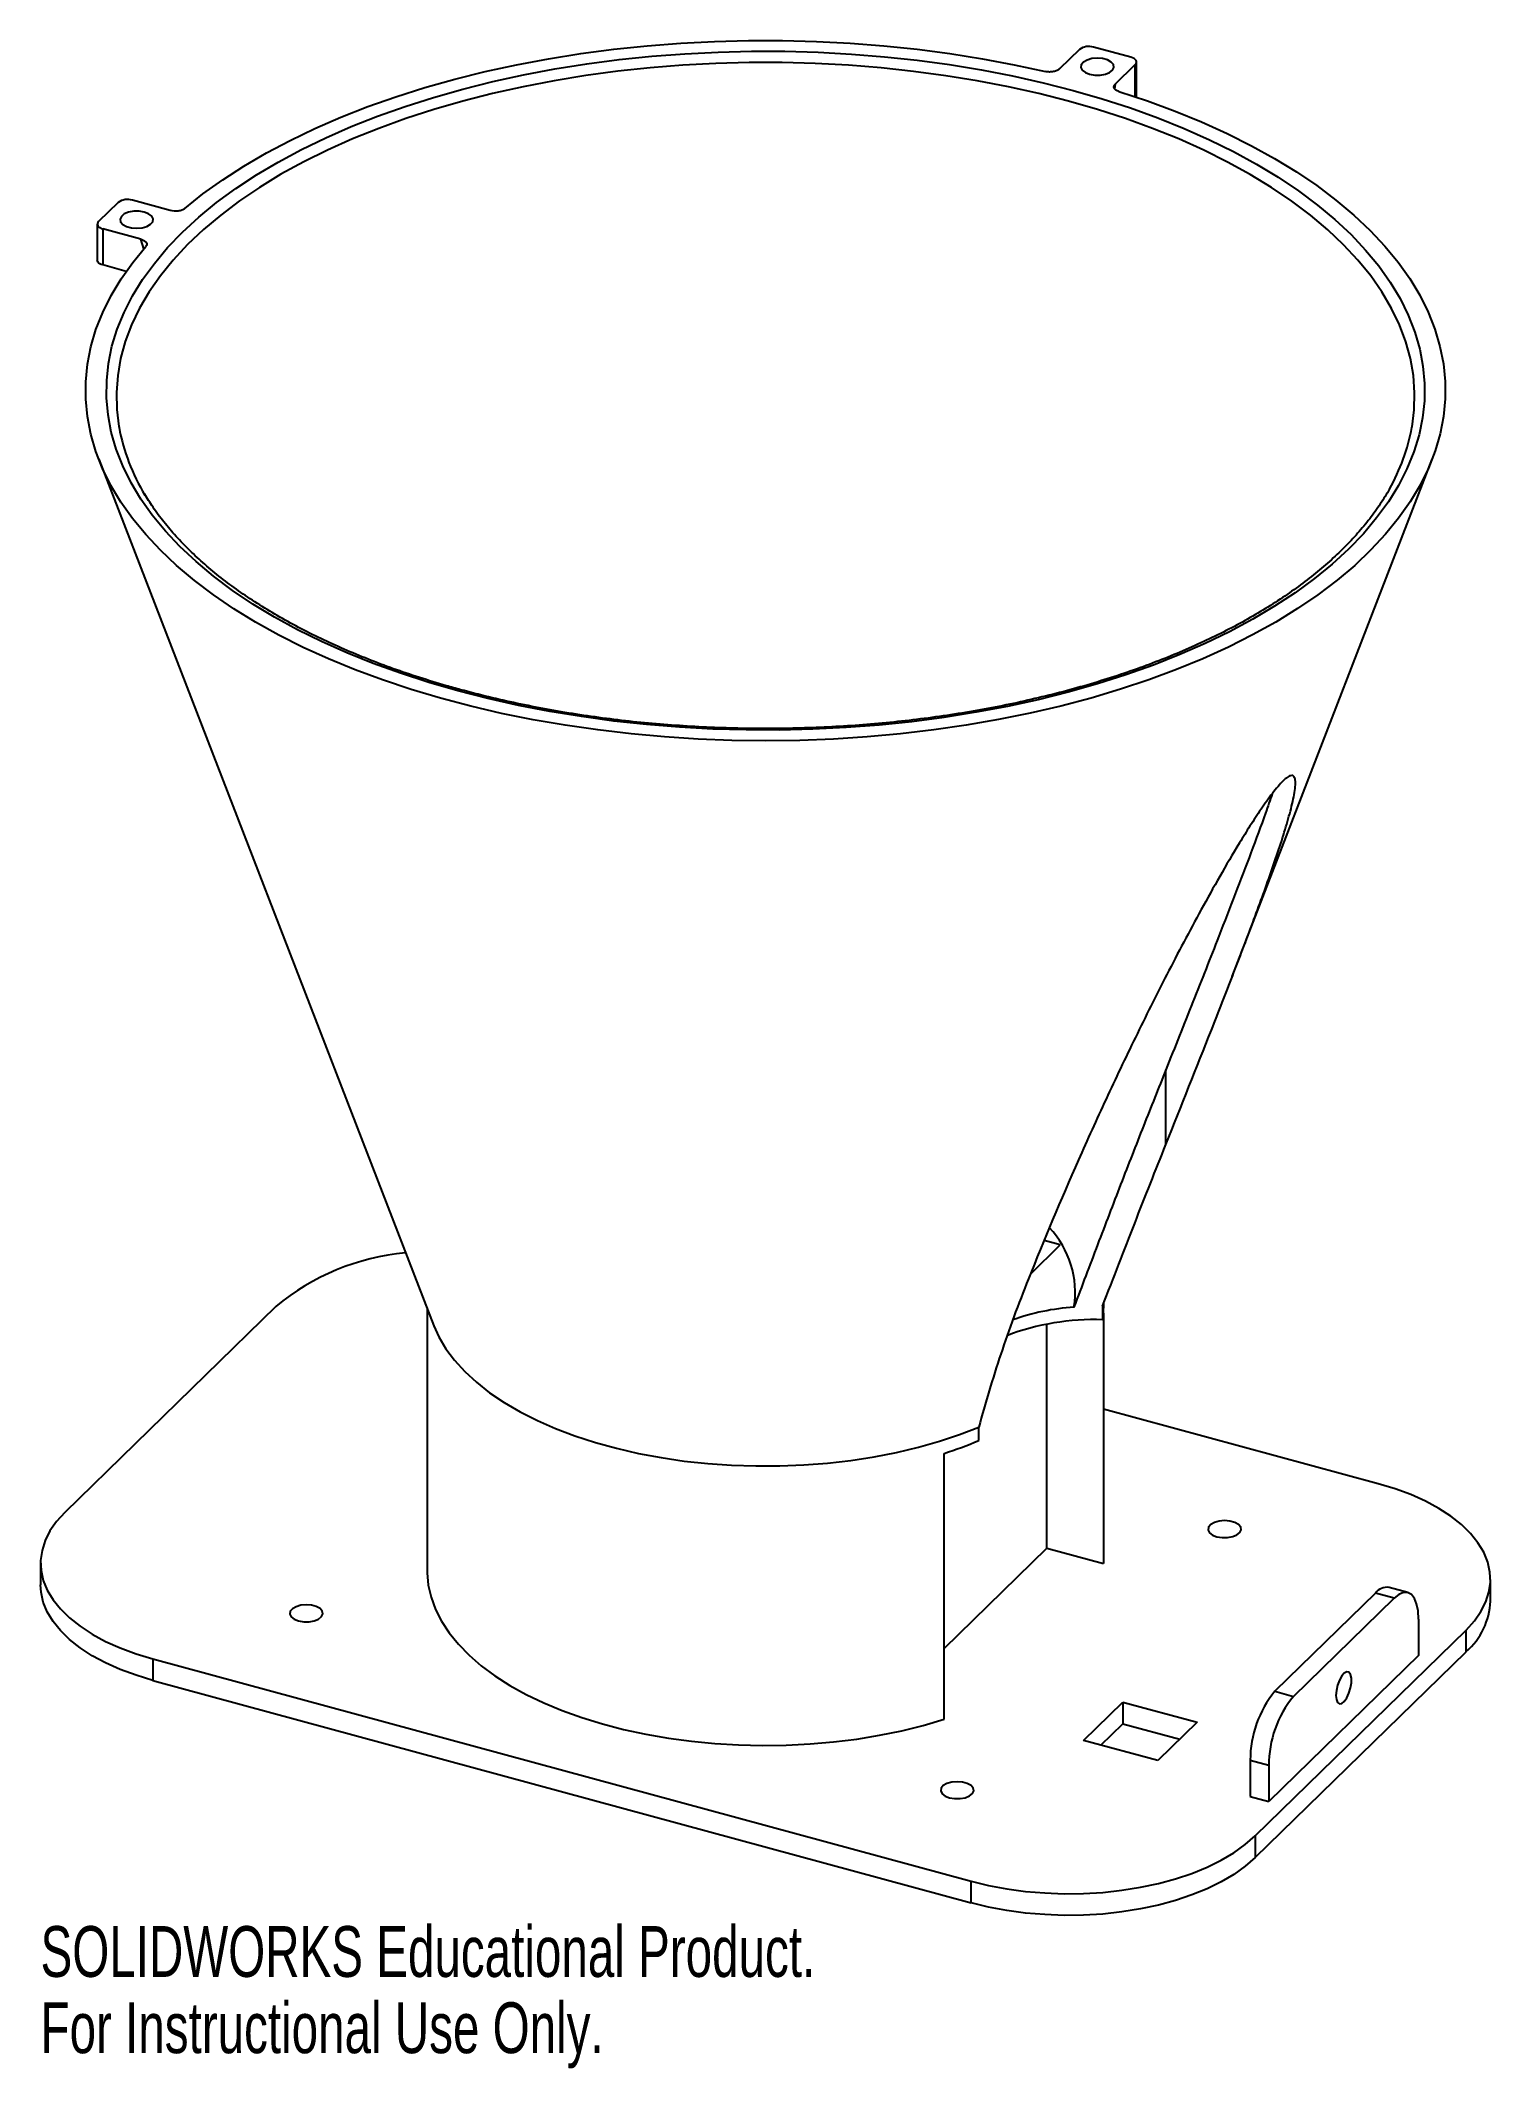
# Paper-space layout '_Trimetric' of a CAD drawing. Header units: millimetres. Extents: x 7 to 145, y -42 to 151.
import ezdxf

# ---------------------------------------------------------------- set-up
doc = ezdxf.new("R2010")
doc.units = ezdxf.units.MM
doc.styles.add('SLDTEXTSTYLE0', font='TXT', dxfattribs={"width": 0.7})

psp = doc.layouts.new('_Trimetric')

# ---------------------------------------------------------------- linework, layer by layer
at = {"color": 7, "linetype": 'Continuous', "lineweight": 25}
for p, q in [((110.72, 149.57), (107.18, 150.54)), ((105.83, 150.32), (103.93, 148.47)), ((109.24, 147.02), (111.14, 148.88)), ((111.14, 145.82), (111.14, 148.88)), ((111.25, 145.78), (111.25, 149.12)), ((109.24, 147.02), (109.17, 146.58)), ((14.41, 135.76), (12.54, 133.94)), ((19.36, 135), (15.76, 135.98)), ((12.42, 133.7), (12.42, 130.27)), ((16.56, 132.27), (12.96, 133.24)), ((12.96, 133.24), (12.96, 129.82)), ((16.84, 131.34), (16.56, 132.27)), ((15.17, 129.21), (12.96, 129.82)), ((12.55, 111.36), (44.42, 28.91)), ((120.36, 62.13), (139.39, 111.36)), ((114.05, 46.16), (114.05, 53.28)), ((104.01, 36.61), (102.48, 37.03)), ((101.16, 33.83), (104.01, 36.61)), ((108.14, 30.86), (108.14, 31.07)), ((29.4, 30.75), (9.33, 11.17)), ((43.8, 30.52), (43.8, 5.58)), ((102.72, 7.77), (102.72, 29.07)), ((108.03, 30.78), (108.03, 29.5)), ((108.11, 30.14), (108.11, 6.3)), ((96.26, 18), (96.26, 19.29)), ((134.25, 13.9), (108.11, 21.01)), ((92.95, -8.5), (92.95, 16.79)), ((92.95, -1.77), (102.72, 7.77)), ((102.72, 7.77), (108.11, 6.3)), ((7.02, 6.36), (7.02, 4.3)), ((137.06, 3.55), (135.29, 4.03)), ((144.92, 2.74), (144.92, 4.79)), ((133.98, 3.5), (124.41, -5.84)), ((126.18, -6.32), (135.75, 3.01)), ((135.75, 3.01), (133.98, 3.5)), ((138.08, 1.01), (138.08, -2.42)), ((122.54, -19.6), (142.61, -0.01)), ((142.61, -2.07), (142.61, -0.01)), ((17.69, -2.75), (95.52, -23.9)), ((17.69, -2.75), (17.69, -4.81)), ((122.54, -21.66), (142.61, -2.07)), ((138.08, -2.42), (123.85, -16.32)), ((17.69, -4.81), (95.52, -25.96)), ((106.22, -10.51), (109.96, -6.86)), ((109.96, -6.86), (117.03, -8.79)), ((109.96, -6.86), (109.96, -8.92)), ((124.41, -5.84), (126.18, -6.32)), ((107.87, -10.95), (109.96, -8.92)), ((109.96, -8.92), (115.38, -10.39)), ((117.03, -8.79), (113.3, -12.43)), ((113.3, -12.43), (106.22, -10.51)), ((123.85, -12.89), (122.08, -12.41)), ((122.08, -12.41), (122.08, -15.83)), ((123.85, -12.89), (123.85, -16.32)), ((122.08, -15.83), (123.85, -16.32)), ((122.54, -19.6), (122.54, -21.66)), ((95.52, -25.96), (95.52, -23.9))]:
    psp.add_line(p, q, dxfattribs=at)
at = {"color": 7, "linetype": 'Continuous', "lineweight": 25, "flags": 128}
for points in [[(20.73, 135.18), (22.47, 136.58), (24.35, 137.93), (26.36, 139.23), (28.5, 140.48), (30.75, 141.67), (33.11, 142.81), (35.58, 143.88), (38.16, 144.88), (40.82, 145.82), (43.58, 146.69), (46.41, 147.49), (49.32, 148.21), (52.3, 148.86), (55.33, 149.43), (58.42, 149.92), (61.55, 150.33), (64.71, 150.66), (67.91, 150.91), (71.12, 151.08), (74.35, 151.16), (77.58, 151.16), (80.81, 151.08), (84.02, 150.91), (87.21, 150.66), (90.38, 150.33), (93.51, 149.92), (96.6, 149.43), (99.63, 148.86), (102.61, 148.21)], [(46.71, 89.31), (43.94, 90.11), (41.25, 90.98), (38.65, 91.92), (36.15, 92.93), (33.75, 94), (31.46, 95.13), (29.28, 96.32), (27.22, 97.57), (25.28, 98.86), (23.48, 100.21), (21.81, 101.6), (20.28, 103.04), (18.9, 104.51), (17.65, 106.01), (16.56, 107.55), (15.63, 109.11), (14.84, 110.7), (14.22, 112.3), (13.75, 113.92), (13.44, 115.55), (13.29, 117.18), (13.31, 118.82), (13.48, 120.45), (13.81, 122.08), (14.31, 123.7), (14.96, 125.3), (15.77, 126.88), (16.73, 128.44), (17.85, 129.97), (19.11, 131.47), (20.52, 132.94), (22.08, 134.36), (23.77, 135.75), (25.59, 137.09), (27.55, 138.38), (29.63, 139.61), (31.83, 140.79), (34.14, 141.92), (36.56, 142.98), (39.08, 143.97), (41.69, 144.9), (44.39, 145.76), (47.18, 146.55), (50.03, 147.26), (52.96, 147.9), (55.94, 148.46), (58.98, 148.95), (62.05, 149.35), (65.17, 149.67), (68.31, 149.91), (71.47, 150.07), (74.64, 150.15), (77.82, 150.14), (80.99, 150.05), (84.15, 149.88), (87.29, 149.62), (90.4, 149.29), (93.47, 148.87), (96.5, 148.38), (99.47, 147.8), (102.38, 147.15), (105.23, 146.42), (108, 145.62), (110.69, 144.75), (113.29, 143.81), (115.79, 142.81), (118.19, 141.73), (120.49, 140.6), (122.66, 139.41), (124.72, 138.17), (126.66, 136.87), (128.46, 135.52), (130.13, 134.13), (131.66, 132.7), (133.05, 131.22), (134.29, 129.72), (135.38, 128.18), (136.32, 126.62), (137.1, 125.03), (137.72, 123.43), (138.19, 121.81), (138.5, 120.18), (138.65, 118.55), (138.64, 116.91), (138.46, 115.28), (138.13, 113.65), (137.63, 112.04), (136.98, 110.44), (136.17, 108.85), (135.21, 107.3), (134.09, 105.76), (132.83, 104.26), (131.42, 102.8), (129.86, 101.37), (128.17, 99.99), (126.35, 98.65), (124.39, 97.36), (122.31, 96.12), (120.11, 94.94), (117.8, 93.82), (115.38, 92.76), (112.87, 91.76), (110.25, 90.83), (107.55, 89.97), (104.76, 89.18), (101.91, 88.47), (98.98, 87.83), (96, 87.27), (92.96, 86.79), (89.89, 86.38), (86.77, 86.06), (83.63, 85.82), (80.47, 85.66), (77.3, 85.58), (74.12, 85.59), (70.95, 85.68), (67.79, 85.85), (64.65, 86.11), (61.54, 86.44), (58.47, 86.86), (55.45, 87.36), (52.47, 87.93), (49.56, 88.58), (46.71, 89.31)], [(104.78, 145.4), (101.96, 146.12), (99.07, 146.76), (96.11, 147.33), (93.11, 147.82), (90.05, 148.23), (86.97, 148.56), (83.85, 148.81), (80.71, 148.98), (77.56, 149.06), (74.41, 149.06), (71.26, 148.98), (68.12, 148.82), (65.01, 148.57), (61.92, 148.24), (58.87, 147.83), (55.86, 147.34), (52.91, 146.77), (50.01, 146.13), (47.19, 145.41), (44.43, 144.61), (41.76, 143.75), (39.18, 142.81), (36.7, 141.81), (34.32, 140.75), (32.05, 139.62), (29.89, 138.44), (27.85, 137.2), (25.94, 135.91), (24.16, 134.57), (22.51, 133.18), (21, 131.75), (19.64, 130.29), (18.42, 128.79), (17.35, 127.26), (16.44, 125.71), (15.68, 124.13), (15.08, 122.54), (14.64, 120.93), (14.36, 119.31), (14.24, 117.69), (14.27, 116.06), (14.47, 114.44), (14.49, 114.37)], [(106.8, 147.96), (107.29, 147.87), (107.81, 147.87), (108.3, 147.96), (108.7, 148.13), (108.98, 148.35), (109.1, 148.61), (109.06, 148.88), (108.84, 149.12), (108.49, 149.32), (108.03, 149.44), (107.52, 149.48), (107.01, 149.44), (106.55, 149.31), (106.21, 149.11), (106, 148.86), (105.97, 148.6), (106.1, 148.34), (106.39, 148.12), (106.8, 147.96)], [(111.14, 148.88), (111.21, 148.97), (111.25, 149.07), (111.25, 149.17), (111.21, 149.27), (111.13, 149.36), (111.02, 149.45), (110.88, 149.52), (110.72, 149.57)], [(109.58, 146.32), (112.29, 145.42), (114.92, 144.45), (117.44, 143.42), (119.87, 142.32), (122.18, 141.16), (124.38, 139.95), (126.46, 138.68), (128.41, 137.36), (130.23, 135.98), (131.92, 134.57), (133.47, 133.11), (134.87, 131.61), (136.13, 130.08), (137.24, 128.52), (138.19, 126.94), (138.99, 125.33), (139.64, 123.7), (140.12, 122.06), (140.45, 120.4), (140.61, 118.74), (140.62, 117.08), (140.46, 115.42), (140.14, 113.77), (139.67, 112.13), (139.03, 110.5), (138.24, 108.89), (137.29, 107.3), (136.19, 105.73), (134.94, 104.2), (133.55, 102.71), (132.01, 101.25), (130.33, 99.83), (128.51, 98.45), (126.57, 97.13), (124.5, 95.85), (122.3, 94.63), (120, 93.47), (117.58, 92.37), (115.06, 91.33), (112.44, 90.36), (109.73, 89.46), (106.94, 88.63), (104.07, 87.87), (101.13, 87.19), (98.13, 86.58), (95.07, 86.05), (91.97, 85.6), (88.82, 85.23), (85.64, 84.94), (82.44, 84.73), (79.23, 84.6), (76, 84.56), (72.78, 84.6), (69.56, 84.73), (66.36, 84.93), (63.18, 85.22), (60.03, 85.59), (56.93, 86.04), (53.87, 86.57), (50.87, 87.17), (47.93, 87.86), (45.05, 88.61), (42.26, 89.44), (39.55, 90.35), (36.93, 91.32), (34.41, 92.35), (31.99, 93.45), (29.68, 94.61), (27.48, 95.83), (25.41, 97.1), (23.46, 98.43), (21.65, 99.8), (19.96, 101.22), (18.42, 102.68), (17.02, 104.17), (15.77, 105.71), (14.67, 107.27), (13.72, 108.85), (12.92, 110.47), (12.28, 112.09), (11.8, 113.74), (11.48, 115.39), (11.32, 117.05), (11.33, 118.71), (11.49, 120.37), (11.81, 122.02), (12.29, 123.67), (12.93, 125.3), (13.73, 126.91), (14.69, 128.49), (15.79, 130.05), (17.05, 131.59)], [(137.45, 114.36), (137.46, 114.43), (137.67, 116.05), (137.71, 117.67), (137.59, 119.29), (137.31, 120.91), (136.87, 122.52), (136.27, 124.12), (135.51, 125.69), (134.6, 127.25), (133.53, 128.78), (132.32, 130.27), (130.95, 131.74), (129.45, 133.17), (127.8, 134.55), (126.02, 135.89), (124.11, 137.18), (122.07, 138.42), (119.92, 139.61), (117.65, 140.74), (115.27, 141.8), (112.78, 142.8), (110.2, 143.74), (107.54, 144.6), (104.78, 145.4)], [(12.54, 133.94), (12.47, 133.85), (12.43, 133.75), (12.43, 133.65), (12.47, 133.55), (12.54, 133.46), (12.65, 133.37), (12.79, 133.3), (12.96, 133.24)], [(16.89, 134.84), (16.4, 134.92), (15.88, 134.92), (15.39, 134.83), (14.99, 134.67), (14.71, 134.44), (14.59, 134.18), (14.63, 133.92), (14.85, 133.67), (15.2, 133.48), (15.66, 133.35), (16.17, 133.31), (16.68, 133.36), (17.14, 133.49), (17.48, 133.69), (17.69, 133.93), (17.73, 134.2), (17.59, 134.46), (17.3, 134.68), (16.89, 134.84)], [(12.96, 129.82), (12.79, 129.87), (12.65, 129.94), (12.54, 130.03), (12.47, 130.12), (12.43, 130.22), (12.42, 130.27)], [(44.42, 28.91), (44.89, 27.87), (45.56, 26.74), (46.38, 25.64), (47.36, 24.57), (48.47, 23.55), (49.73, 22.56), (51.12, 21.63), (52.63, 20.74), (54.27, 19.92), (56.01, 19.15), (57.85, 18.46), (59.79, 17.83), (61.81, 17.27), (63.9, 16.79), (66.05, 16.39), (68.25, 16.06), (70.49, 15.82), (72.75, 15.66), (75.04, 15.59), (77.32, 15.59), (79.61, 15.69), (81.87, 15.86), (84.1, 16.12), (86.29, 16.46), (88.43, 16.87), (90.51, 17.37), (92.51, 17.94), (94.43, 18.58), (96.26, 19.29)], [(142.61, -0.01), (143.39, 0.85), (144.02, 1.74), (144.49, 2.66), (144.78, 3.6), (144.91, 4.55), (144.87, 5.5), (144.66, 6.45), (144.28, 7.38), (143.73, 8.29), (143.03, 9.17), (142.17, 10.01), (141.16, 10.81), (140.01, 11.55), (138.74, 12.24), (137.34, 12.87), (135.85, 13.42), (134.25, 13.9)], [(9.33, 11.17), (8.55, 10.31), (7.92, 9.41), (7.45, 8.49), (7.16, 7.55), (7.03, 6.6), (7.07, 5.65), (7.28, 4.71), (7.66, 3.78), (8.21, 2.87), (8.91, 1.99), (9.77, 1.15), (10.78, 0.35), (11.93, -0.4), (13.2, -1.09), (14.6, -1.71), (16.1, -2.27), (17.69, -2.75)], [(118.91, 8.86), (119.4, 8.78), (119.92, 8.78), (120.41, 8.87), (120.81, 9.03), (121.09, 9.26), (121.21, 9.52), (121.17, 9.78), (120.95, 10.03), (120.6, 10.22), (120.14, 10.35), (119.63, 10.39), (119.12, 10.34), (118.66, 10.21), (118.32, 10.01), (118.11, 9.77), (118.07, 9.5), (118.21, 9.24), (118.5, 9.02), (118.91, 8.86)], [(17.69, -4.81), (16.1, -4.32), (14.6, -3.77), (13.2, -3.14), (11.93, -2.46), (10.78, -1.71), (9.77, -0.91), (8.91, -0.07), (8.21, 0.81), (7.66, 1.72), (7.28, 2.65), (7.07, 3.59), (7.02, 4.3)], [(43.8, 5.58), (43.8, 5.43), (43.9, 4.27), (44.16, 3.1), (44.58, 1.95), (45.15, 0.82), (45.88, -0.29), (46.76, -1.36), (47.78, -2.41), (48.94, -3.41), (50.24, -4.37), (51.67, -5.28), (53.22, -6.14), (54.88, -6.94), (56.64, -7.67), (58.51, -8.34), (60.46, -8.94), (62.48, -9.47), (64.58, -9.92), (66.73, -10.29), (68.92, -10.59), (71.16, -10.81), (73.41, -10.94), (75.68, -10.99), (77.95, -10.96), (80.21, -10.85), (82.45, -10.65), (84.66, -10.38), (86.82, -10.02), (88.93, -9.59), (90.98, -9.08), (92.95, -8.5)], [(31.56, 0.86), (32.06, 0.78), (32.57, 0.78), (33.06, 0.87), (33.47, 1.03), (33.75, 1.26), (33.87, 1.52), (33.82, 1.78), (33.61, 2.03), (33.25, 2.22), (32.79, 2.35), (32.28, 2.39), (31.77, 2.34), (31.32, 2.21), (30.97, 2.01), (30.77, 1.77), (30.73, 1.5), (30.86, 1.24), (31.15, 1.02), (31.56, 0.86)], [(138.08, 1.01), (138.04, 1.8), (137.9, 2.47), (137.69, 3), (137.4, 3.37), (137.04, 3.56), (136.64, 3.56), (136.2, 3.38), (135.75, 3.01)], [(130.23, -6.23), (130.27, -6.63), (130.38, -6.91), (130.56, -7.03), (130.78, -7), (131.02, -6.8), (131.26, -6.46), (131.46, -6.02), (131.61, -5.52), (131.69, -5.03), (131.69, -4.58), (131.61, -4.24), (131.46, -4.03), (131.26, -3.99), (131.02, -4.11), (130.78, -4.38), (130.56, -4.77), (130.38, -5.25), (130.27, -5.75), (130.23, -6.23)], [(93.47, -15.97), (93.96, -16.05), (94.48, -16.05), (94.97, -15.96), (95.38, -15.79), (95.66, -15.57), (95.78, -15.31), (95.73, -15.04), (95.52, -14.8), (95.16, -14.6), (94.7, -14.48), (94.19, -14.44), (93.68, -14.48), (93.23, -14.61), (92.88, -14.81), (92.68, -15.06), (92.64, -15.32), (92.77, -15.58), (93.06, -15.8), (93.47, -15.97)], [(95.52, -23.9), (97.19, -24.31), (98.93, -24.63), (100.71, -24.87), (102.54, -25.02), (104.38, -25.09), (106.23, -25.07), (108.06, -24.96), (109.87, -24.76), (111.63, -24.48), (113.34, -24.12), (114.98, -23.68), (116.52, -23.16), (117.97, -22.57), (119.31, -21.91), (120.52, -21.19), (121.6, -20.42), (122.54, -19.6)], [(122.54, -21.66), (121.6, -22.48), (120.52, -23.25), (119.31, -23.97), (117.97, -24.62), (116.52, -25.21), (114.98, -25.73), (113.34, -26.18), (111.63, -26.54), (109.87, -26.82), (108.06, -27.02), (106.23, -27.13), (104.38, -27.15), (102.54, -27.08), (100.71, -26.93), (98.93, -26.69), (97.19, -26.36), (95.52, -25.96)]]:
    psp.add_lwpolyline(points, dxfattribs=at)
at = {"color": 7, "linetype": 'Continuous', "lineweight": 25}
for centre, radius, start, end in [((106.72, 149.06), 1.54, 72.696, 125.3989), ((15.3, 134.51), 1.54, 72.696, 125.3989), ((33.56, 117.98), 19.41, 190.7271, 211.1583), ((118.87, 117.82), 18.9, 330.4646, 349.4536), ((96.5, 32.1), 8.92, 350.9588, 43.4532), ((43.79, 13.5), 22.46, 95.2623, 129.8225), ((99.54, 30.87), 8.6, 350.8406, 359.9848), ((107.21, 6.27), 23.24, 87.963, 110.9093), ((106.92, 8.41), 22.35, 94.1237, 109.4919), ((80.58, 55.62), 40.75, 287.6687, 292.6316), ((135.07, 2.7), 1.35, 80.7318, 143.9675), ((138.19, 3.02), 6.74, 310.9991, 357.639), ((132.3, -12.34), 10.22, 140.5129, 180.3434), ((134.07, -12.83), 10.22, 140.5129, 180.3434)]:
    psp.add_arc(centre, radius, start, end, dxfattribs=at)
for points, knots in [([(103.93, 148.47), (103.87, 148.41), (103.79, 148.35), (103.6, 148.26), (103.49, 148.23), (103.24, 148.18), (103.11, 148.17), (102.85, 148.17), (102.73, 148.19), (102.61, 148.21)], [0, 0, 0, 0, 0.25, 0.25, 0.5, 0.5, 0.75, 0.75, 1, 1, 1, 1]), ([(109.58, 146.32), (109.47, 146.35), (109.37, 146.4), (109.22, 146.51), (109.17, 146.57), (109.08, 146.77), (109.11, 146.91), (109.24, 147.02)], [0, 0, 0, 0, 0.25, 0.25, 0.5, 0.5, 1, 1, 1, 1]), ([(20.73, 135.18), (20.66, 135.12), (20.57, 135.07), (20.36, 134.99), (20.24, 134.96), (19.86, 134.92), (19.59, 134.94), (19.36, 135)], [0, 0, 0, 0, 0.25, 0.25, 0.5, 0.5, 1, 1, 1, 1]), ([(16.56, 132.27), (16.67, 132.24), (16.77, 132.19), (16.95, 132.09), (17.02, 132.04), (17.11, 131.91), (17.13, 131.85), (17.13, 131.71), (17.1, 131.65), (17.05, 131.59)], [0, 0, 0, 0, 0.25, 0.25, 0.5, 0.5, 0.75, 0.75, 1, 1, 1, 1]), ([(46.97, 89.42), (46.52, 89.54), (45.19, 89.91), (43.04, 90.57), (40.56, 91.41), (38.16, 92.31), (35.86, 93.27), (33.65, 94.28), (31.53, 95.34), (29.52, 96.46), (27.63, 97.62), (25.84, 98.82), (24.17, 100.06), (22.62, 101.34), (21.2, 102.66), (19.9, 104), (18.73, 105.37), (17.72, 106.72), (17.17, 107.62), (16.9, 108.05)], [0, 0, 0, 0, 0.032064, 0.093021, 0.153964, 0.214887, 0.275789, 0.336669, 0.397528, 0.458365, 0.519184, 0.579987, 0.640781, 0.701574, 0.762376, 0.823203, 0.884079, 0.94503, 1, 1, 1, 1]), ([(135.35, 108.59), (135.34, 108.56), (135.08, 108.06), (134.46, 107.09), (133.46, 105.68), (132.31, 104.3), (131.03, 102.94), (129.63, 101.62), (128.11, 100.33), (126.46, 99.08), (124.7, 97.87), (122.82, 96.7), (120.84, 95.57), (118.75, 94.5), (116.56, 93.48), (114.27, 92.51), (111.89, 91.6), (109.43, 90.74), (106.89, 89.95), (104.28, 89.22), (101.6, 88.56), (98.87, 87.96), (96.07, 87.43), (93.23, 86.97), (90.35, 86.58), (87.44, 86.26), (84.5, 86.01), (81.54, 85.84), (78.56, 85.74), (75.58, 85.71), (72.6, 85.76), (69.63, 85.88), (66.67, 86.07), (63.74, 86.33), (60.83, 86.67), (57.96, 87.08), (55.13, 87.56), (52.35, 88.11), (49.62, 88.72), (47.86, 89.19), (46.97, 89.42)], [0, 0, 0, 0, 0.001218, 0.028431, 0.055557, 0.082613, 0.109617, 0.136583, 0.163526, 0.190454, 0.217375, 0.244296, 0.271218, 0.298145, 0.325079, 0.352022, 0.378972, 0.405932, 0.432899, 0.459874, 0.486857, 0.513847, 0.540842, 0.567843, 0.594848, 0.621857, 0.648869, 0.675883, 0.7029, 0.729917, 0.756934, 0.783951, 0.810967, 0.837981, 0.864992, 0.892, 0.919004, 0.946003, 0.972996, 1, 1, 1, 1]), ([(114.05, 46.16), (115.53, 49.87), (116.98, 53.51), (119.07, 58.8), (119.75, 60.53), (121.06, 63.94), (121.7, 65.61), (122.92, 68.88), (123.5, 70.47), (124.3, 72.77), (124.56, 73.52), (125.04, 74.98), (125.27, 75.69), (125.67, 77.06), (125.86, 77.72), (126.16, 78.95), (126.28, 79.52), (126.36, 80.26), (126.38, 80.49), (126.36, 80.87), (126.32, 81.04), (126.22, 81.19), (126.18, 81.23), (126.06, 81.27), (125.99, 81.27), (125.82, 81.22), (125.72, 81.17), (125.48, 81), (125.35, 80.89), (125.05, 80.6), (124.89, 80.42), (124.54, 80.02), (124.37, 79.8), (124, 79.33), (123.82, 79.08), (123.46, 78.58), (123.28, 78.32), (122.74, 77.53), (122.39, 77), (121.71, 75.93), (121.38, 75.39), (120.4, 73.78), (119.77, 72.71), (118.57, 70.6), (117.98, 69.55), (116.84, 67.47), (116.29, 66.43), (115.2, 64.38), (114.67, 63.36), (113.11, 60.33), (112.12, 58.33), (110.19, 54.38), (109.26, 52.42), (107.46, 48.54), (106.58, 46.61), (104.05, 40.88), (102.46, 37.12), (100.98, 33.4)], [0, 0, 0, 0, 0.125, 0.125, 0.1875, 0.1875, 0.25, 0.25, 0.3125, 0.3125, 0.34375, 0.34375, 0.375, 0.375, 0.40625, 0.40625, 0.4375, 0.4375, 0.453125, 0.453125, 0.46875, 0.46875, 0.476563, 0.476563, 0.484375, 0.484375, 0.492188, 0.492188, 0.5, 0.5, 0.507813, 0.507813, 0.515625, 0.515625, 0.523438, 0.523438, 0.53125, 0.53125, 0.546875, 0.546875, 0.5625, 0.5625, 0.59375, 0.59375, 0.625, 0.625, 0.65625, 0.65625, 0.6875, 0.6875, 0.75, 0.75, 0.8125, 0.8125, 0.875, 0.875, 1, 1, 1, 1]), ([(124.16, 79.53), (123.95, 78.92), (123.34, 77.13), (122.15, 73.94), (120.67, 70.03), (118.83, 65.31), (116.64, 59.77), (114.91, 55.44), (114.05, 53.28)], [0, 0, 0, 0, 0.078883, 0.232823, 0.386211, 0.539792, 0.769716, 1, 1, 1, 1]), ([(114.05, 53.28), (113.35, 51.53), (112.64, 49.74), (111.2, 46.1), (110.48, 44.25), (109.02, 40.49), (108.29, 38.57), (106.81, 34.68), (106.06, 32.71), (105.31, 30.7)], [0, 0, 0, 0, 0.25, 0.25, 0.5, 0.5, 0.75, 0.75, 1, 1, 1, 1]), ([(108.03, 30.78), (109.06, 33.47), (110.08, 36.1), (112.09, 41.23), (113.08, 43.73), (114.05, 46.16)], [0, 0, 0, 0, 0.5, 0.5, 1, 1, 1, 1]), ([(100.98, 33.4), (100.01, 30.97), (99.14, 28.59), (97.57, 23.89), (96.87, 21.57), (96.26, 19.29)], [0, 0, 0, 0, 0.5, 0.5, 1, 1, 1, 1])]:
    psp.add_open_spline(points, degree=3, knots=knots, dxfattribs=at)

# ---------------------------------------------------------------- texts
at = {"color": 7, "linetype": 'Continuous', "char_height": 4.8336, "attachment_point": 1, "style": 'SLDTEXTSTYLE0'}
for s, insert in [('SOLIDWORKS Educational Product.', (7.02, -28.17)), ('For Instructional Use Only.', (7.02, -35.42))]:
    psp.add_mtext(s, dxfattribs=dict(at, insert=insert))

doc.saveas('drawing.dxf')
